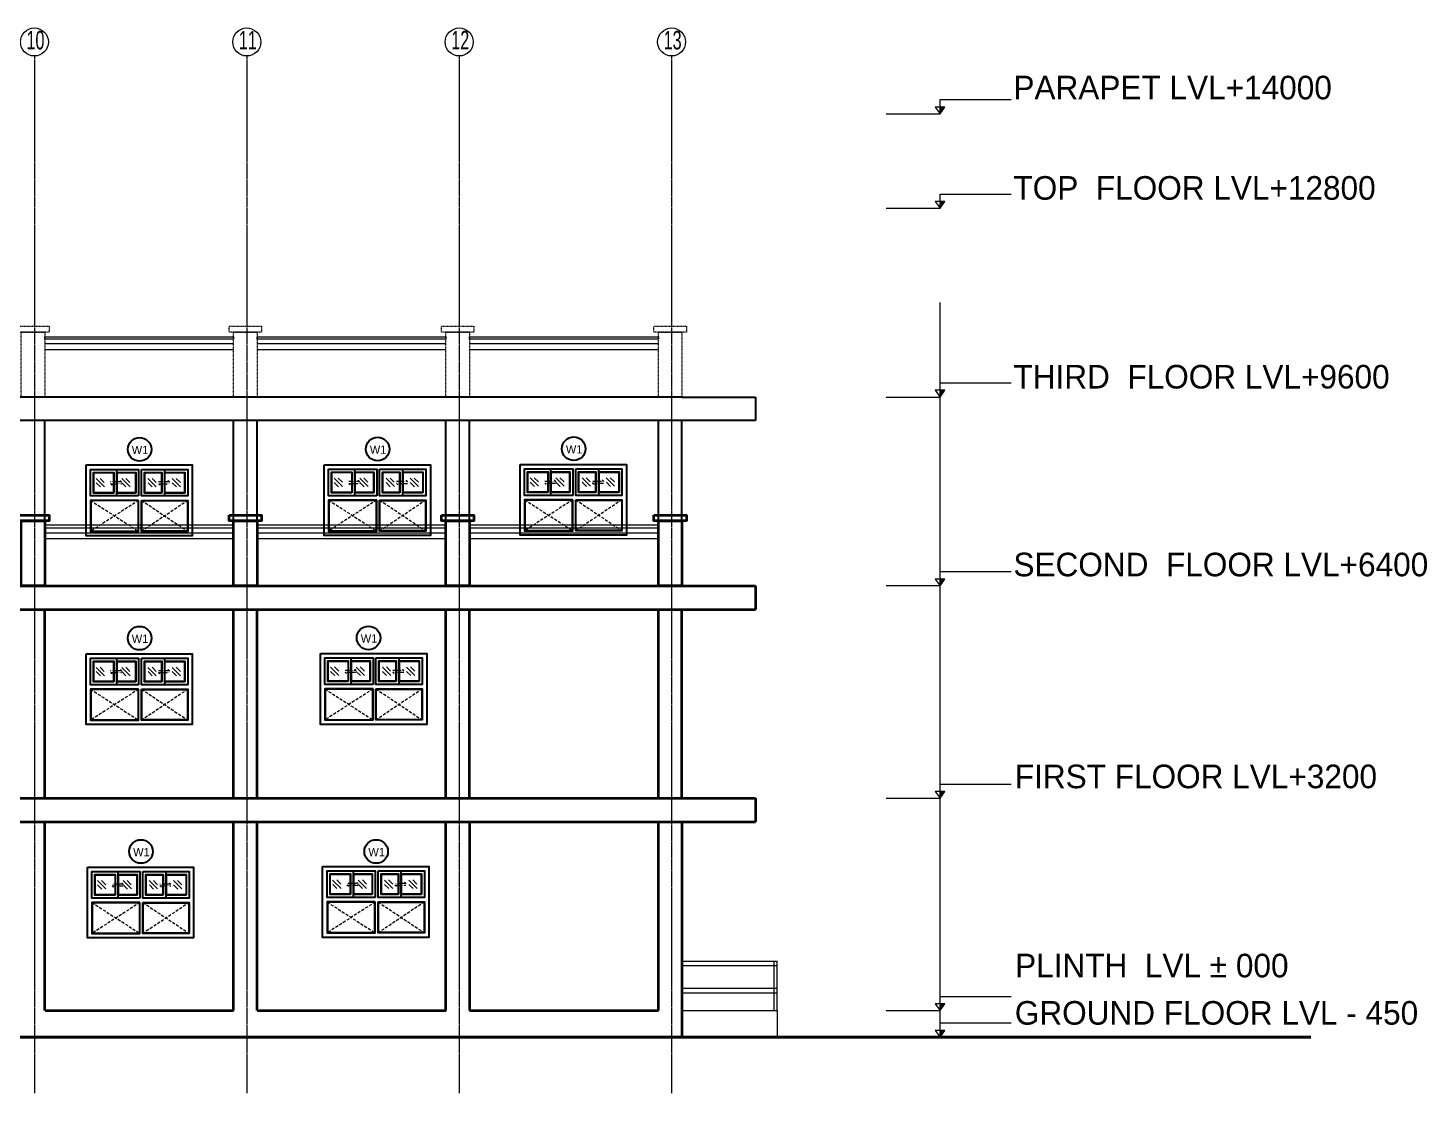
# Model space of a CAD drawing. Header units: inches. Extents: x -3071 to 2014935, y -37057 to 549694.
# Drawn here: x 1476040 to 1499753, y 67430 to 85482 of the extents above; entities that cross this region are included whole.
import ezdxf
from ezdxf.enums import TextEntityAlignment as Align

# ---------------------------------------------------------------- set-up
doc = ezdxf.new("R2010")
doc.units = ezdxf.units.IN
doc.header["$MEASUREMENT"] = 0
for name, pattern in [('ACAD_ISO08W100', [36, 24, -3, 6, -3]), ('DASHED', [0.75, 0.5, -0.25]), ('HIDDEN2', [0.1875, 0.125, -0.0625]), ('TRAZOS1', [0.15, 0.1, -0.05])]:
    doc.linetypes.add(name, pattern=pattern)
for name, color, linetype, lineweight in [('001-Archi- door window elevation', 92, 'Continuous', 25), ('001-Archi-hatch', 9, 'Continuous', 0), ('001-Archi-Opening Tags', 14, 'Continuous', 25), ('A 0.05 hatch', 252, 'Continuous', 5), ('A 0.13 IND DIM', 240, 'Continuous', 13), ('A 0.13 Text', 6, 'Continuous', 13), ('A 0.13 window elevation', 253, 'Continuous', 13), ('A 0.13parapet partition', 230, 'Continuous', 13), ('A 0.18 steps', 6, 'Continuous', 18), ('A 0.25 back line elevation', 20, 'Continuous', 25), ('A 0.35 front line elevation', 112, 'Continuous', 35), ('A 0.40 wall', 160, 'Continuous', 40), ('A 0.9 RAILING', 100, 'Continuous', 9), ('cen', 50, 'ACAD_ISO08W100', 5), ('Grid Tag', 6, 'Continuous', 20)]:
    doc.layers.add(name, color=color, linetype=linetype, lineweight=lineweight)
doc.styles.add('Archi 100', font='GOTHIC.TTF', dxfattribs={"height": 200})
doc.styles.add('CG', font='GOTHIC.TTF', dxfattribs={"height": 40})
doc.styles.get("Standard").update_dxf_attribs({"font": 'GOTHIC.TTF'})

# ---------------------------------------------------------------- blocks, each defined once
blk = doc.blocks.new('post ele')
at = {"layer": 'A 0.13 window elevation', "linetype": 'DASHED', "ltscale": 0.005}
for points in [[(-182, 388), (368, 388), (368, 288), (-182, 288)], [(-107, 288), (293, 288), (293, -812), (-107, -812)]]:
    blk.add_lwpolyline(points, close=True, dxfattribs=at)
blk = doc.blocks.new('window tag')
blk.add_circle((0, 0), 200)
at = {"style": 'Archi 100', "flags": 1}
for tag, p in [('WIDTH', (15, 174.5)), ('HEIGHT', (-4.5, -348.5))]:
    blk.add_attdef(tag, p, '', height=200, dxfattribs=at)
at = {"style": 'Archi 100'}
blk.add_attdef('SYMBOL', text='', height=200, dxfattribs=at).set_placement((8, -10.5), align=Align.MIDDLE_CENTER)
blk = doc.blocks.new('ARROW')
at = {"layer": 'A 0.05 hatch'}
blk.add_hatch(color=256, dxfattribs=at).paths.add_polyline_path([(68954, 264593), (68874, 264593), (68954, 264478)])
for p, q in [((68954, 264718), (67749, 264718)), ((68954, 264478), (68954, 264718)), ((68954, 264478), (68874, 264593)), ((69034, 264593), (68954, 264478))]:
    blk.add_line(p, q)
at = {"elevation": 0}
blk.add_lwpolyline([(68874, 264593), (69034, 264593)], dxfattribs=at)
blk = doc.blocks.new('grid')
at = {"layer": 'Grid Tag', "linetype": 'Continuous', "ltscale": 30}
blk.add_circle((51, 48), 264, dxfattribs=at)
blk.add_attdef('GRID', (-143, -93), '', height=200)

msp = doc.modelspace()

# ---------------------------------------------------------------- linework, layer by layer
at = {"layer": '001-Archi- door window elevation'}
for points in [[(1477024.51, 78075.03), (1478824.51, 78075.03), (1478824.51, 76875.03), (1477024.51, 76875.03)], [(1481059.66, 78080), (1482859.66, 78080), (1482859.66, 76880), (1481059.66, 76880)], [(1484382.86, 78085.3), (1486182.86, 78085.3), (1486182.86, 76885.3), (1484382.86, 76885.3)], [(1477496.42, 77600.03), (1477149.51, 77600.03), (1477149.51, 77950.03), (1477496.42, 77950.03)], [(1477865.25, 77600.03), (1477546.42, 77600.03), (1477546.42, 77950.03), (1477865.25, 77950.03)], [(1478307.38, 77600.03), (1478015.25, 77600.03), (1478015.25, 77950.03), (1478307.38, 77950.03)], [(1478699.51, 77600.03), (1478357.38, 77600.03), (1478357.38, 77950.03), (1478699.51, 77950.03)], [(1481531.58, 77605), (1481184.66, 77605), (1481184.66, 77955), (1481531.58, 77955)], [(1481900.41, 77605), (1481581.58, 77605), (1481581.58, 77955), (1481900.41, 77955)], [(1482342.53, 77605), (1482050.41, 77605), (1482050.41, 77955), (1482342.53, 77955)], [(1482734.66, 77605), (1482392.53, 77605), (1482392.53, 77955), (1482734.66, 77955)], [(1484854.78, 77610.3), (1484507.86, 77610.3), (1484507.86, 77960.3), (1484854.78, 77960.3)], [(1485223.61, 77610.3), (1484904.78, 77610.3), (1484904.78, 77960.3), (1485223.61, 77960.3)], [(1485665.74, 77610.3), (1485373.61, 77610.3), (1485373.61, 77960.3), (1485665.74, 77960.3)], [(1486057.86, 77610.3), (1485715.74, 77610.3), (1485715.74, 77960.3), (1486057.86, 77960.3)], [(1477915.25, 77475.03), (1477099.51, 77475.03), (1477099.51, 76950.03), (1477915.25, 76950.03)], [(1477965.25, 77475.03), (1478749.51, 77475.03), (1478749.51, 76950.03), (1477965.25, 76950.03)], [(1481950.41, 77480), (1481134.66, 77480), (1481134.66, 76955), (1481950.41, 76955)], [(1482000.41, 77480), (1482784.66, 77480), (1482784.66, 76955), (1482000.41, 76955)], [(1485273.61, 77485.3), (1484457.86, 77485.3), (1484457.86, 76960.3), (1485273.61, 76960.3)], [(1485323.61, 77485.3), (1486107.86, 77485.3), (1486107.86, 76960.3), (1485323.61, 76960.3)], [(1477024.51, 74874.5), (1478824.51, 74874.5), (1478824.51, 73674.5), (1477024.51, 73674.5)], [(1477496.42, 74399.5), (1477149.51, 74399.5), (1477149.51, 74749.5), (1477496.42, 74749.5)], [(1477865.25, 74399.5), (1477546.42, 74399.5), (1477546.42, 74749.5), (1477865.25, 74749.5)], [(1478307.38, 74399.5), (1478015.25, 74399.5), (1478015.25, 74749.5), (1478307.38, 74749.5)], [(1478699.51, 74399.5), (1478357.38, 74399.5), (1478357.38, 74749.5), (1478699.51, 74749.5)], [(1480997.63, 74878.89), (1482797.63, 74878.89), (1482797.63, 73678.89), (1480997.63, 73678.89)], [(1481469.54, 74403.89), (1481122.63, 74403.89), (1481122.63, 74753.89), (1481469.54, 74753.89)], [(1481838.37, 74403.89), (1481519.54, 74403.89), (1481519.54, 74753.89), (1481838.37, 74753.89)], [(1482280.5, 74403.89), (1481988.37, 74403.89), (1481988.37, 74753.89), (1482280.5, 74753.89)], [(1482672.63, 74403.89), (1482330.5, 74403.89), (1482330.5, 74753.89), (1482672.63, 74753.89)], [(1477915.25, 74274.5), (1477099.51, 74274.5), (1477099.51, 73749.5), (1477915.25, 73749.5)], [(1477965.25, 74274.5), (1478749.51, 74274.5), (1478749.51, 73749.5), (1477965.25, 73749.5)], [(1481888.37, 74278.89), (1481072.63, 74278.89), (1481072.63, 73753.89), (1481888.37, 73753.89)], [(1481938.37, 74278.89), (1482722.63, 74278.89), (1482722.63, 73753.89), (1481938.37, 73753.89)], [(1477047.83, 71259.19), (1478847.83, 71259.19), (1478847.83, 70059.19), (1477047.83, 70059.19)], [(1481034.66, 71268.81), (1482834.66, 71268.81), (1482834.66, 70068.81), (1481034.66, 70068.81)], [(1481506.58, 70793.81), (1481159.66, 70793.81), (1481159.66, 71143.81), (1481506.58, 71143.81)], [(1481875.41, 70793.81), (1481556.58, 70793.81), (1481556.58, 71143.81), (1481875.41, 71143.81)], [(1482317.53, 70793.81), (1482025.41, 70793.81), (1482025.41, 71143.81), (1482317.53, 71143.81)], [(1482709.66, 70793.81), (1482367.53, 70793.81), (1482367.53, 71143.81), (1482709.66, 71143.81)], [(1477519.75, 70784.19), (1477172.83, 70784.19), (1477172.83, 71134.19), (1477519.75, 71134.19)], [(1477888.58, 70784.19), (1477569.75, 70784.19), (1477569.75, 71134.19), (1477888.58, 71134.19)], [(1478330.71, 70784.19), (1478038.58, 70784.19), (1478038.58, 71134.19), (1478330.71, 71134.19)], [(1478722.83, 70784.19), (1478380.71, 70784.19), (1478380.71, 71134.19), (1478722.83, 71134.19)], [(1481925.41, 70668.81), (1481109.66, 70668.81), (1481109.66, 70143.81), (1481925.41, 70143.81)], [(1481975.41, 70668.81), (1482759.66, 70668.81), (1482759.66, 70143.81), (1481975.41, 70143.81)], [(1477938.58, 70659.19), (1477122.83, 70659.19), (1477122.83, 70134.19), (1477938.58, 70134.19)], [(1477988.58, 70659.19), (1478772.83, 70659.19), (1478772.83, 70134.19), (1477988.58, 70134.19)]]:
    msp.add_lwpolyline(points, close=True, dxfattribs=at)
for points in [[(1477915.25, 77550.03), (1477099.51, 77550.03), (1477099.51, 78000.03), (1477915.25, 78000.03), (1477915.25, 77550.03)], [(1477546.42, 77550.03), (1477546.42, 78000.03)], [(1477965.25, 78000.03), (1478749.51, 78000.03), (1478749.51, 77550.03), (1477965.25, 77550.03), (1477965.25, 78000.03), (1477965.25, 78000.03)], [(1478357.38, 77550.03), (1478357.38, 78000.03)], [(1481950.41, 77555), (1481134.66, 77555), (1481134.66, 78005), (1481950.41, 78005), (1481950.41, 77555)], [(1481581.58, 77555), (1481581.58, 78005)], [(1482000.41, 78005), (1482784.66, 78005), (1482784.66, 77555), (1482000.41, 77555), (1482000.41, 78005), (1482000.41, 78005)], [(1482392.53, 77555), (1482392.53, 78005)], [(1485273.61, 77560.3), (1484457.86, 77560.3), (1484457.86, 78010.3), (1485273.61, 78010.3), (1485273.61, 77560.3)], [(1484904.78, 77560.3), (1484904.78, 78010.3)], [(1485323.61, 78010.3), (1486107.86, 78010.3), (1486107.86, 77560.3), (1485323.61, 77560.3), (1485323.61, 78010.3), (1485323.61, 78010.3)], [(1485715.74, 77560.3), (1485715.74, 78010.3)], [(1477915.25, 74349.5), (1477099.51, 74349.5), (1477099.51, 74799.5), (1477915.25, 74799.5), (1477915.25, 74349.5)], [(1477546.42, 74349.5), (1477546.42, 74799.5)], [(1477965.25, 74799.5), (1478749.51, 74799.5), (1478749.51, 74349.5), (1477965.25, 74349.5), (1477965.25, 74799.5), (1477965.25, 74799.5)], [(1478357.38, 74349.5), (1478357.38, 74799.5)], [(1481888.37, 74353.89), (1481072.63, 74353.89), (1481072.63, 74803.89), (1481888.37, 74803.89), (1481888.37, 74353.89)], [(1481519.54, 74353.89), (1481519.54, 74803.89)], [(1481938.37, 74803.89), (1482722.63, 74803.89), (1482722.63, 74353.89), (1481938.37, 74353.89), (1481938.37, 74803.89), (1481938.37, 74803.89)], [(1482330.5, 74353.89), (1482330.5, 74803.89)], [(1477938.58, 70734.19), (1477122.83, 70734.19), (1477122.83, 71184.19), (1477938.58, 71184.19), (1477938.58, 70734.19)], [(1477569.75, 70734.19), (1477569.75, 71184.19)], [(1477988.58, 71184.19), (1478772.83, 71184.19), (1478772.83, 70734.19), (1477988.58, 70734.19), (1477988.58, 71184.19), (1477988.58, 71184.19)], [(1478380.71, 70734.19), (1478380.71, 71184.19)], [(1481925.41, 70743.81), (1481109.66, 70743.81), (1481109.66, 71193.81), (1481925.41, 71193.81), (1481925.41, 70743.81)], [(1481556.58, 70743.81), (1481556.58, 71193.81)], [(1481975.41, 71193.81), (1482759.66, 71193.81), (1482759.66, 70743.81), (1481975.41, 70743.81), (1481975.41, 71193.81), (1481975.41, 71193.81)], [(1482367.53, 70743.81), (1482367.53, 71193.81)]]:
    msp.add_lwpolyline(points, dxfattribs=at)
at = {"layer": '001-Archi-hatch'}
for p, q in [((1477335.49, 77704.23), (1477193.89, 77845.83)), ((1477262.86, 77847.57), (1477333.66, 77776.77)), ((1477769.71, 77704.23), (1477628.11, 77845.83)), ((1477697.08, 77847.57), (1477767.88, 77776.77)), ((1478214.67, 77704.23), (1478073.07, 77845.83)), ((1478142.04, 77847.57), (1478212.84, 77776.77)), ((1478624.71, 77704.23), (1478483.11, 77845.83)), ((1478552.08, 77847.57), (1478622.88, 77776.77)), ((1481370.64, 77709.2), (1481229.04, 77850.81)), ((1481298.01, 77852.55), (1481368.81, 77781.75)), ((1481804.86, 77709.2), (1481663.26, 77850.81)), ((1481732.23, 77852.55), (1481803.03, 77781.75)), ((1482249.83, 77709.2), (1482108.22, 77850.81)), ((1482177.19, 77852.55), (1482248, 77781.75)), ((1482659.87, 77709.2), (1482518.27, 77850.81)), ((1482587.24, 77852.55), (1482658.04, 77781.75)), ((1484693.84, 77714.5), (1484552.24, 77856.1)), ((1484554.07, 77783.56), (1484624.87, 77712.76)), ((1484621.21, 77857.84), (1484692.01, 77787.04)), ((1485128.06, 77714.5), (1484986.46, 77856.1)), ((1484988.29, 77783.56), (1485059.09, 77712.76)), ((1485055.43, 77857.84), (1485126.23, 77787.04)), ((1485573.03, 77714.5), (1485431.43, 77856.1)), ((1485433.26, 77783.56), (1485504.06, 77712.76)), ((1485500.4, 77857.84), (1485571.2, 77787.04)), ((1485983.07, 77714.5), (1485841.47, 77856.1)), ((1485843.3, 77783.56), (1485914.1, 77712.76)), ((1485910.44, 77857.84), (1485981.24, 77787.04)), ((1477195.72, 77773.29), (1477266.52, 77702.48)), ((1477629.94, 77773.29), (1477700.74, 77702.48)), ((1478074.9, 77773.29), (1478145.7, 77702.48)), ((1478484.94, 77773.29), (1478555.74, 77702.48)), ((1481230.87, 77778.26), (1481301.67, 77707.46)), ((1481665.09, 77778.26), (1481735.89, 77707.46)), ((1482110.05, 77778.26), (1482180.86, 77707.46)), ((1482520.1, 77778.26), (1482590.9, 77707.46)), ((1477335.49, 74503.7), (1477193.89, 74645.3)), ((1477195.72, 74572.76), (1477266.52, 74501.95)), ((1477262.86, 74647.04), (1477333.66, 74576.24)), ((1477769.71, 74503.7), (1477628.11, 74645.3)), ((1477629.94, 74572.76), (1477700.74, 74501.95)), ((1477697.08, 74647.04), (1477767.88, 74576.24)), ((1478214.67, 74503.7), (1478073.07, 74645.3)), ((1478074.9, 74572.76), (1478145.7, 74501.95)), ((1478142.04, 74647.04), (1478212.84, 74576.24)), ((1478624.71, 74503.7), (1478483.11, 74645.3)), ((1478484.94, 74572.76), (1478555.74, 74501.95)), ((1478552.08, 74647.04), (1478622.88, 74576.24)), ((1481308.61, 74508.09), (1481167, 74649.69)), ((1481168.83, 74577.15), (1481239.64, 74506.35)), ((1481235.97, 74651.43), (1481306.78, 74580.63)), ((1481742.82, 74508.09), (1481601.22, 74649.69)), ((1481603.05, 74577.15), (1481673.85, 74506.35)), ((1481670.19, 74651.43), (1481740.99, 74580.63)), ((1482187.79, 74508.09), (1482046.19, 74649.69)), ((1482048.02, 74577.15), (1482118.82, 74506.35)), ((1482115.16, 74651.43), (1482185.96, 74580.63)), ((1482597.83, 74508.09), (1482456.23, 74649.69)), ((1482458.06, 74577.15), (1482528.86, 74506.35)), ((1482525.2, 74651.43), (1482596, 74580.63)), ((1477358.81, 70888.39), (1477217.21, 71029.99)), ((1477219.04, 70957.45), (1477289.84, 70886.64)), ((1477286.18, 71031.73), (1477356.98, 70960.93)), ((1477793.03, 70888.39), (1477651.43, 71029.99)), ((1477653.26, 70957.45), (1477724.06, 70886.64)), ((1477720.4, 71031.73), (1477791.2, 70960.93)), ((1478238, 70888.39), (1478096.4, 71029.99)), ((1478098.23, 70957.45), (1478169.03, 70886.64)), ((1478165.37, 71031.73), (1478236.17, 70960.93)), ((1478648.04, 70888.39), (1478506.44, 71029.99)), ((1478508.27, 70957.45), (1478579.07, 70886.64)), ((1478575.41, 71031.73), (1478646.21, 70960.93)), ((1481345.64, 70898.01), (1481204.04, 71039.61)), ((1481205.87, 70967.07), (1481276.67, 70896.27)), ((1481273.01, 71041.35), (1481343.81, 70970.55)), ((1481779.86, 70898.01), (1481638.26, 71039.61)), ((1481640.09, 70967.07), (1481710.89, 70896.27)), ((1481707.23, 71041.35), (1481778.03, 70970.55)), ((1482224.83, 70898.01), (1482083.22, 71039.61)), ((1482085.05, 70967.07), (1482155.86, 70896.27)), ((1482152.19, 71041.35), (1482223, 70970.55)), ((1482634.87, 70898.01), (1482493.27, 71039.61)), ((1482495.1, 70967.07), (1482565.9, 70896.27)), ((1482562.24, 71041.35), (1482633.04, 70970.55))]:
    msp.add_line(p, q, dxfattribs=at)
at = {"layer": '001-Archi-hatch', "linetype": 'TRAZOS1', "ltscale": 500}
for p, q in [((1477099.51, 77475.03), (1477915.25, 76950.03)), ((1477915.25, 77475.03), (1477099.51, 76950.03)), ((1477965.25, 77475.03), (1478749.51, 76950.03)), ((1478749.51, 77475.03), (1477965.25, 76950.03)), ((1481134.66, 77480), (1481950.41, 76955)), ((1481950.41, 77480), (1481134.66, 76955)), ((1482000.41, 77480), (1482784.66, 76955)), ((1482784.66, 77480), (1482000.41, 76955)), ((1484457.86, 77485.3), (1485273.61, 76960.3)), ((1485273.61, 77485.3), (1484457.86, 76960.3)), ((1485323.61, 77485.3), (1486107.86, 76960.3)), ((1486107.86, 77485.3), (1485323.61, 76960.3)), ((1477099.51, 74274.5), (1477915.25, 73749.5)), ((1477915.25, 74274.5), (1477099.51, 73749.5)), ((1477965.25, 74274.5), (1478749.51, 73749.5)), ((1478749.51, 74274.5), (1477965.25, 73749.5)), ((1481072.63, 74278.89), (1481888.37, 73753.89)), ((1481888.37, 74278.89), (1481072.63, 73753.89)), ((1481938.37, 74278.89), (1482722.63, 73753.89)), ((1482722.63, 74278.89), (1481938.37, 73753.89)), ((1481109.66, 70668.81), (1481925.41, 70143.81)), ((1481925.41, 70668.81), (1481109.66, 70143.81)), ((1481975.41, 70668.81), (1482759.66, 70143.81)), ((1482759.66, 70668.81), (1481975.41, 70143.81)), ((1477122.83, 70659.19), (1477938.58, 70134.19)), ((1477938.58, 70659.19), (1477122.83, 70134.19)), ((1477988.58, 70659.19), (1478772.83, 70134.19)), ((1478772.83, 70659.19), (1477988.58, 70134.19))]:
    msp.add_line(p, q, dxfattribs=at)
at = {"layer": '001-Archi-hatch'}
for points in [[(1477486.42, 77610.03), (1477159.51, 77610.03), (1477159.51, 77940.03), (1477486.42, 77940.03)], [(1477855.25, 77610.03), (1477556.42, 77610.03), (1477556.42, 77940.03), (1477855.25, 77940.03)], [(1478297.38, 77610.03), (1478025.25, 77610.03), (1478025.25, 77940.03), (1478297.38, 77940.03)], [(1478689.51, 77610.03), (1478367.38, 77610.03), (1478367.38, 77940.03), (1478689.51, 77940.03)], [(1481521.58, 77615), (1481194.66, 77615), (1481194.66, 77945), (1481521.58, 77945)], [(1481890.41, 77615), (1481591.58, 77615), (1481591.58, 77945), (1481890.41, 77945)], [(1482332.53, 77615), (1482060.41, 77615), (1482060.41, 77945), (1482332.53, 77945)], [(1482724.66, 77615), (1482402.53, 77615), (1482402.53, 77945), (1482724.66, 77945)], [(1484844.78, 77620.3), (1484517.86, 77620.3), (1484517.86, 77950.3), (1484844.78, 77950.3)], [(1485213.61, 77620.3), (1484914.78, 77620.3), (1484914.78, 77950.3), (1485213.61, 77950.3)], [(1485655.74, 77620.3), (1485383.61, 77620.3), (1485383.61, 77950.3), (1485655.74, 77950.3)], [(1486047.86, 77620.3), (1485725.74, 77620.3), (1485725.74, 77950.3), (1486047.86, 77950.3)], [(1477905.25, 77465.03), (1477109.51, 77465.03), (1477109.51, 76960.03), (1477905.25, 76960.03)], [(1477975.25, 77465.03), (1478739.51, 77465.03), (1478739.51, 76960.03), (1477975.25, 76960.03)], [(1481940.41, 77470), (1481144.66, 77470), (1481144.66, 76965), (1481940.41, 76965)], [(1482010.41, 77470), (1482774.66, 77470), (1482774.66, 76965), (1482010.41, 76965)], [(1485263.61, 77475.3), (1484467.86, 77475.3), (1484467.86, 76970.3), (1485263.61, 76970.3)], [(1485333.61, 77475.3), (1486097.86, 77475.3), (1486097.86, 76970.3), (1485333.61, 76970.3)], [(1477486.42, 74409.5), (1477159.51, 74409.5), (1477159.51, 74739.5), (1477486.42, 74739.5)], [(1477855.25, 74409.5), (1477556.42, 74409.5), (1477556.42, 74739.5), (1477855.25, 74739.5)], [(1478297.38, 74409.5), (1478025.25, 74409.5), (1478025.25, 74739.5), (1478297.38, 74739.5)], [(1478689.51, 74409.5), (1478367.38, 74409.5), (1478367.38, 74739.5), (1478689.51, 74739.5)], [(1481459.54, 74413.89), (1481132.63, 74413.89), (1481132.63, 74743.89), (1481459.54, 74743.89)], [(1481828.37, 74413.89), (1481529.54, 74413.89), (1481529.54, 74743.89), (1481828.37, 74743.89)], [(1482270.5, 74413.89), (1481998.37, 74413.89), (1481998.37, 74743.89), (1482270.5, 74743.89)], [(1482662.63, 74413.89), (1482340.5, 74413.89), (1482340.5, 74743.89), (1482662.63, 74743.89)], [(1477905.25, 74264.5), (1477109.51, 74264.5), (1477109.51, 73759.5), (1477905.25, 73759.5)], [(1477975.25, 74264.5), (1478739.51, 74264.5), (1478739.51, 73759.5), (1477975.25, 73759.5)], [(1481878.37, 74268.89), (1481082.63, 74268.89), (1481082.63, 73763.89), (1481878.37, 73763.89)], [(1481948.37, 74268.89), (1482712.63, 74268.89), (1482712.63, 73763.89), (1481948.37, 73763.89)], [(1477509.75, 70794.19), (1477182.83, 70794.19), (1477182.83, 71124.19), (1477509.75, 71124.19)], [(1477878.58, 70794.19), (1477579.75, 70794.19), (1477579.75, 71124.19), (1477878.58, 71124.19)], [(1478320.71, 70794.19), (1478048.58, 70794.19), (1478048.58, 71124.19), (1478320.71, 71124.19)], [(1478712.83, 70794.19), (1478390.71, 70794.19), (1478390.71, 71124.19), (1478712.83, 71124.19)], [(1481496.58, 70803.81), (1481169.66, 70803.81), (1481169.66, 71133.81), (1481496.58, 71133.81)], [(1481865.41, 70803.81), (1481566.58, 70803.81), (1481566.58, 71133.81), (1481865.41, 71133.81)], [(1482307.53, 70803.81), (1482035.41, 70803.81), (1482035.41, 71133.81), (1482307.53, 71133.81)], [(1482699.66, 70803.81), (1482377.53, 70803.81), (1482377.53, 71133.81), (1482699.66, 71133.81)], [(1477928.58, 70649.19), (1477132.83, 70649.19), (1477132.83, 70144.19), (1477928.58, 70144.19)], [(1477998.58, 70649.19), (1478762.83, 70649.19), (1478762.83, 70144.19), (1477998.58, 70144.19)], [(1481915.41, 70658.81), (1481119.66, 70658.81), (1481119.66, 70153.81), (1481915.41, 70153.81)], [(1481985.41, 70658.81), (1482749.66, 70658.81), (1482749.66, 70153.81), (1481985.41, 70153.81)]]:
    msp.add_lwpolyline(points, close=True, dxfattribs=at)
at = {"layer": '001-Archi-hatch', "linetype": 'HIDDEN2', "ltscale": 5}
for points in [[(1477602.04, 77810.63), (1477625.2, 77787.47), (1477441.24, 77787.47)], [(1478413, 77810.63), (1478436.16, 77787.47), (1478252.2, 77787.47)], [(1481637.2, 77815.61), (1481660.36, 77792.45), (1481476.39, 77792.45)], [(1482448.16, 77815.61), (1482471.32, 77792.45), (1482287.35, 77792.45)], [(1484960.4, 77820.9), (1484983.56, 77797.74), (1484799.59, 77797.74)], [(1485771.36, 77820.9), (1485794.52, 77797.74), (1485610.55, 77797.74)], [(1477464.4, 77734.31), (1477441.24, 77757.47), (1477625.2, 77757.47)], [(1478275.36, 77734.31), (1478252.2, 77757.47), (1478436.16, 77757.47)], [(1481499.55, 77739.29), (1481476.39, 77762.45), (1481660.36, 77762.45)], [(1482310.51, 77739.29), (1482287.35, 77762.45), (1482471.32, 77762.45)], [(1484822.75, 77744.58), (1484799.59, 77767.74), (1484983.56, 77767.74)], [(1485633.71, 77744.58), (1485610.55, 77767.74), (1485794.52, 77767.74)], [(1477602.04, 74610.1), (1477625.2, 74586.94), (1477441.24, 74586.94)], [(1477464.4, 74533.78), (1477441.24, 74556.94), (1477625.2, 74556.94)], [(1478413, 74610.1), (1478436.16, 74586.94), (1478252.2, 74586.94)], [(1478275.36, 74533.78), (1478252.2, 74556.94), (1478436.16, 74556.94)], [(1481575.16, 74614.49), (1481598.32, 74591.33), (1481414.36, 74591.33)], [(1481437.52, 74538.17), (1481414.36, 74561.33), (1481598.32, 74561.33)], [(1482386.12, 74614.49), (1482409.28, 74591.33), (1482225.32, 74591.33)], [(1482248.48, 74538.17), (1482225.32, 74561.33), (1482409.28, 74561.33)], [(1477625.37, 70994.79), (1477648.53, 70971.63), (1477464.56, 70971.63)], [(1477487.72, 70918.47), (1477464.56, 70941.63), (1477648.53, 70941.63)], [(1478436.33, 70994.79), (1478459.49, 70971.63), (1478275.52, 70971.63)], [(1478298.68, 70918.47), (1478275.52, 70941.63), (1478459.49, 70941.63)], [(1481612.2, 71004.41), (1481635.36, 70981.25), (1481451.39, 70981.25)], [(1481474.55, 70928.09), (1481451.39, 70951.25), (1481635.36, 70951.25)], [(1482423.16, 71004.41), (1482446.32, 70981.25), (1482262.35, 70981.25)], [(1482285.51, 70928.09), (1482262.35, 70951.25), (1482446.32, 70951.25)]]:
    msp.add_lwpolyline(points, dxfattribs=at)
at = {"layer": 'A 0.05 hatch', "linetype": 'DASHED', "ltscale": 0.005}
for points in [[(1479924.45, 73327.15), (1479924.45, 73527.15)], [(1483524.45, 73327.15), (1483524.45, 73461.62)]]:
    msp.add_lwpolyline(points, dxfattribs=at)
at = {"layer": 'A 0.13 window elevation', "ltscale": 20}
for p, q in [((1482800.55, 75627.14), (1480240.35, 75627.14)), ((1482605.37, 75627.15), (1481105.37, 75627.15)), ((1482800.55, 72027.14), (1480240.35, 72027.14))]:
    msp.add_line(p, q, dxfattribs=at)
at = {"layer": 'A 0.13parapet partition', "ltscale": 20}
for p, q in [((1479524.45, 80127.15), (1476324.45, 80127.15)), ((1479524.45, 80027.15), (1476324.45, 80027.15)), ((1483124.45, 80127.15), (1479924.45, 80127.15)), ((1483124.45, 80027.15), (1479924.45, 80027.15)), ((1486724.45, 80127.15), (1483524.45, 80127.15)), ((1486724.45, 80027.15), (1483524.45, 80027.15)), ((1476324.45, 76927.15), (1479524.45, 76927.15)), ((1479924.45, 76927.15), (1483124.45, 76927.15)), ((1483524.45, 76927.15), (1486724.45, 76927.15)), ((1476324.45, 76827.15), (1479524.45, 76827.15)), ((1479924.45, 76827.15), (1483124.45, 76827.15)), ((1483524.45, 76827.15), (1486724.45, 76827.15)), ((1487124.45, 69667.48), (1488740.76, 69667.48)), ((1487124.45, 69592.48), (1488740.76, 69592.48)), ((1488685.76, 68827.15), (1488685.76, 69667.48)), ((1488685.76, 69667.48), (1488740.76, 69667.48)), ((1488740.76, 68827.15), (1488740.76, 69667.48)), ((1487124.45, 69205.99), (1488740.76, 69205.99)), ((1487124.45, 69130.99), (1488740.76, 69130.99))]:
    msp.add_line(p, q, dxfattribs=at)
at = {"layer": 'A 0.18 steps', "ltscale": 20}
for p, q in [((1487124.45, 68827.15), (1488740.76, 68827.15)), ((1488740.76, 68827.15), (1488740.76, 68377.15))]:
    msp.add_line(p, q, dxfattribs=at)
at = {"layer": 'A 0.25 back line elevation', "ltscale": 20}
for p, q in [((1487124.45, 79227.15), (1472674.45, 79227.15)), ((1487124.45, 79227.15), (1488373.43, 79227.15)), ((1488373.43, 79227.15), (1488373.43, 78827.15)), ((1488373.43, 78827.15), (1472674.45, 78827.15)), ((1476324.45, 76027.15), (1476324.45, 78827.15)), ((1479524.45, 76027.15), (1479524.45, 78827.15)), ((1479924.45, 76027.15), (1479924.45, 78827.15)), ((1483124.45, 76027.15), (1483124.45, 78827.15)), ((1483524.45, 76027.15), (1483524.45, 78827.15)), ((1486724.45, 76027.15), (1486724.45, 78827.15)), ((1487124.45, 76027.15), (1487124.45, 78827.15)), ((1488373.43, 76027.15), (1472324.45, 76027.15)), ((1488373.43, 76027.15), (1488373.43, 75627.15)), ((1488373.43, 76027.15), (1488373.43, 76027.15)), ((1488373.43, 76027.15), (1488373.43, 75627.15)), ((1488373.43, 75627.15), (1472724.45, 75627.15)), ((1488373.43, 75627.15), (1488373.43, 75627.15)), ((1488373.43, 72427.15), (1488373.43, 72427.15)), ((1488373.43, 72427.15), (1488373.43, 72027.15)), ((1486724.45, 69667.48), (1486724.45, 72027.15)), ((1487124.45, 69667.48), (1487124.45, 72027.15)), ((1488373.43, 72027.15), (1488373.43, 72027.15)), ((1486724.45, 69205.99), (1486724.45, 69592.48)), ((1487124.45, 69205.99), (1487124.45, 69592.48)), ((1486724.45, 68827.15), (1486724.45, 69130.99)), ((1487124.45, 68827.15), (1487124.45, 69130.99))]:
    msp.add_line(p, q, dxfattribs=at)
at = {"layer": 'A 0.35 front line elevation'}
for p, q in [((1466914.45, 76027.15), (1488373.43, 76027.15)), ((1488373.43, 76027.15), (1488373.43, 75627.15)), ((1466914.45, 75627.15), (1488373.43, 75627.15)), ((1476324.45, 72427.15), (1476324.45, 75627.15)), ((1479524.45, 72427.15), (1479524.45, 75627.15)), ((1479924.45, 72427.15), (1479924.45, 75627.15)), ((1483124.45, 72427.15), (1483124.45, 75627.15)), ((1483524.45, 72427.15), (1483524.45, 75627.15)), ((1486724.45, 72427.15), (1486724.45, 75627.15)), ((1487124.45, 72427.15), (1487124.45, 75627.15)), ((1466914.45, 72427.15), (1488373.43, 72427.15)), ((1488373.43, 72427.15), (1488373.43, 72027.15)), ((1466914.45, 72027.15), (1488373.43, 72027.15)), ((1476324.45, 68827.15), (1476324.45, 72027.15)), ((1479524.45, 68827.15), (1479524.45, 72027.15)), ((1479924.45, 68827.15), (1479924.45, 72027.15)), ((1483124.45, 68827.15), (1483124.45, 72027.15)), ((1483524.39, 72027.15), (1483524.39, 68827.15)), ((1486724.51, 68827.15), (1486724.51, 72027.15)), ((1487124.45, 72027.15), (1487124.45, 68827.15)), ((1476330.45, 68827.15), (1479524.45, 68827.15)), ((1479924.45, 68827.15), (1483130.45, 68827.15)), ((1483524.39, 68827.15), (1486724.45, 68827.15)), ((1487124.45, 68827.15), (1487124.45, 68377.15))]:
    msp.add_line(p, q, dxfattribs=at)
for points in [[(1475849.45, 77227.15), (1476399.45, 77227.15), (1476399.45, 77127.15), (1475849.45, 77127.15)], [(1475924.45, 77127.15), (1476324.45, 77127.15), (1476324.45, 76027.15), (1475924.45, 76027.15)], [(1479449.45, 77227.15), (1479999.45, 77227.15), (1479999.45, 77127.15), (1479449.45, 77127.15)], [(1479524.45, 77127.15), (1479924.45, 77127.15), (1479924.45, 76027.15), (1479524.45, 76027.15)], [(1483049.45, 77227.15), (1483599.45, 77227.15), (1483599.45, 77127.15), (1483049.45, 77127.15)], [(1483124.45, 77127.15), (1483524.45, 77127.15), (1483524.45, 76027.15), (1483124.45, 76027.15)], [(1486649.45, 77227.15), (1487199.45, 77227.15), (1487199.45, 77127.15), (1486649.45, 77127.15)], [(1486724.45, 77127.15), (1487124.45, 77127.15), (1487124.45, 76027.15), (1486724.45, 76027.15)]]:
    msp.add_lwpolyline(points, close=True, dxfattribs=at)
at = {"layer": 'A 0.40 wall'}
msp.add_line((1445028.38, 68377.15), (1497782.69, 68377.15), dxfattribs=at)
at = {"layer": 'A 0.9 RAILING', "ltscale": 20}
for p, q in [((1490584.45, 84027.15), (1491499.37, 84027.15)), ((1490584.45, 82427.15), (1491499.37, 82427.15)), ((1491499.37, 68377.15), (1491499.37, 80827.15)), ((1490584.45, 79227.15), (1491499.37, 79227.15)), ((1476324.45, 77061.62), (1479524.45, 77061.62)), ((1476324.45, 77011.62), (1479524.45, 77011.62)), ((1479924.45, 77061.62), (1483124.45, 77061.62)), ((1479924.45, 77011.62), (1483124.45, 77011.62)), ((1483524.45, 77061.62), (1486724.45, 77061.62)), ((1483524.45, 77011.62), (1486724.45, 77011.62)), ((1491499.37, 76027.15), (1490584.45, 76027.15)), ((1490584.45, 72427.15), (1491499.37, 72427.15)), ((1490584.45, 68827.15), (1491499.37, 68827.15))]:
    msp.add_line(p, q, dxfattribs=at)
for points in [[(1476324.45, 80246.88), (1479524.45, 80246.88), (1479524.45, 80206.88), (1476324.45, 80206.88)], [(1479924.45, 80246.88), (1483124.45, 80246.88), (1483124.45, 80206.88), (1479924.45, 80206.88)], [(1483524.45, 80246.88), (1486724.45, 80246.88), (1486724.45, 80206.88), (1483524.45, 80206.88)]]:
    msp.add_lwpolyline(points, close=True, dxfattribs=at)
at = {"layer": 'cen', "ltscale": 2}
for p, q in [((1476149.45, 85004.62), (1476149.45, 67430.1)), ((1479749.45, 85004.62), (1479749.45, 67430.1)), ((1483349.45, 85004.62), (1483349.45, 67430.1)), ((1486949.45, 85004.62), (1486949.45, 67430.1))]:
    msp.add_line(p, q, dxfattribs=at)

# ---------------------------------------------------------------- block references
ref = msp.add_blockref('grid', (1476103.22, 85201.76), dxfattribs=dict(xscale=0.8987445155798923, yscale=0.8987445155798923, zscale=0.8987445155798923))
ref.add_attrib('GRID', '10', (1476014.69, 85117.98), dxfattribs={"height": 314.561, "width": 0.65})
ref = msp.add_blockref('grid', (1479703.22, 85201.76), dxfattribs=dict(xscale=0.8987445155798923, yscale=0.8987445155798923, zscale=0.8987445155798923))
ref.add_attrib('GRID', '11', (1479614.69, 85117.98), dxfattribs={"height": 314.561, "width": 0.65})
ref = msp.add_blockref('grid', (1483303.22, 85201.76), dxfattribs=dict(xscale=0.8987445155798923, yscale=0.8987445155798923, zscale=0.8987445155798923))
ref.add_attrib('GRID', '12', (1483214.69, 85117.98), dxfattribs={"height": 314.561, "width": 0.65})
ref = msp.add_blockref('grid', (1486903.22, 85201.76), dxfattribs=dict(xscale=0.8987445155798923, yscale=0.8987445155798923, zscale=0.8987445155798923))
ref.add_attrib('GRID', '13', (1486814.69, 85117.98), dxfattribs={"height": 314.561, "width": 0.65})
at = {"layer": '001-Archi-Opening Tags'}
ref = msp.add_blockref('window tag', (1477931.46, 78340.17), dxfattribs=at)
ref.add_attrib('SYMBOL', 'W1', dxfattribs={"layer": '0', "height": 140, "style": 'CG'}).set_placement((1477939.46, 78329.67), align=Align.MIDDLE_CENTER)
ref = msp.add_blockref('window tag', (1481966.61, 78345.15), dxfattribs=at)
ref.add_attrib('SYMBOL', 'W1', dxfattribs={"layer": '0', "height": 140, "style": 'CG'}).set_placement((1481974.61, 78334.65), align=Align.MIDDLE_CENTER)
ref = msp.add_blockref('window tag', (1485289.81, 78350.44), dxfattribs=at)
ref.add_attrib('SYMBOL', 'W1', dxfattribs={"layer": '0', "height": 140, "style": 'CG'}).set_placement((1485297.81, 78339.94), align=Align.MIDDLE_CENTER)
ref = msp.add_blockref('window tag', (1477931.46, 75139.64), dxfattribs=at)
ref.add_attrib('SYMBOL', 'W1', dxfattribs={"layer": '0', "height": 140, "style": 'CG'}).set_placement((1477939.46, 75129.14), align=Align.MIDDLE_CENTER)
ref = msp.add_blockref('window tag', (1481812.28, 75144.03), dxfattribs=at)
ref.add_attrib('SYMBOL', 'W1', dxfattribs={"layer": '0', "height": 140, "style": 'CG'}).set_placement((1481820.28, 75133.53), align=Align.MIDDLE_CENTER)
ref = msp.add_blockref('window tag', (1477954.78, 71524.33), dxfattribs=at)
ref.add_attrib('SYMBOL', 'W1', dxfattribs={"layer": '0', "height": 140, "style": 'CG'}).set_placement((1477962.78, 71513.83), align=Align.MIDDLE_CENTER)
ref = msp.add_blockref('window tag', (1481941.61, 71524.33), dxfattribs=at)
ref.add_attrib('SYMBOL', 'W1', dxfattribs={"layer": '0', "height": 140, "style": 'CG'}).set_placement((1481949.61, 71513.83), align=Align.MIDDLE_CENTER)
at = {"layer": 'A 0.05 hatch', "xscale": -1}
for p in [(1560452.99, -180450.79), (1560452.99, -182050.79), (1560452.99, -185250.79), (1560452.99, -188450.79), (1560452.99, -192050.79), (1560452.99, -195650.79), (1560452.99, -196100.79)]:
    msp.add_blockref('ARROW', p, dxfattribs=at)
at = {"layer": 'A 0.13 IND DIM'}
for p in [(1476031.32, 80038.78), (1479631.32, 80038.78), (1483231.32, 80038.78), (1486831.32, 80038.78)]:
    msp.add_blockref('post ele', p, dxfattribs=at)

# ---------------------------------------------------------------- texts
at = {"layer": 'A 0.13 Text', "char_height": 400, "width": 7513.9825, "attachment_point": 7, "style": 'CG'}
for s, insert in [('PARAPET LVL+14000', (1492742.87, 84266.73)), ('TOP  FLOOR LVL+12800', (1492742.87, 82565.51)), ('THIRD  FLOOR LVL+9600', (1492742.87, 79365.51)), ('SECOND  FLOOR LVL+6400', (1492742.87, 76182.42)), ('FIRST FLOOR LVL+3200', (1492766.47, 72590.51)), ('PLINTH  LVL %%P 000', (1492771.55, 69384.79)), ('GROUND FLOOR LVL - 450', (1492766.47, 68583))]:
    msp.add_mtext(s, dxfattribs=dict(at, insert=insert))

doc.saveas('drawing.dxf')
